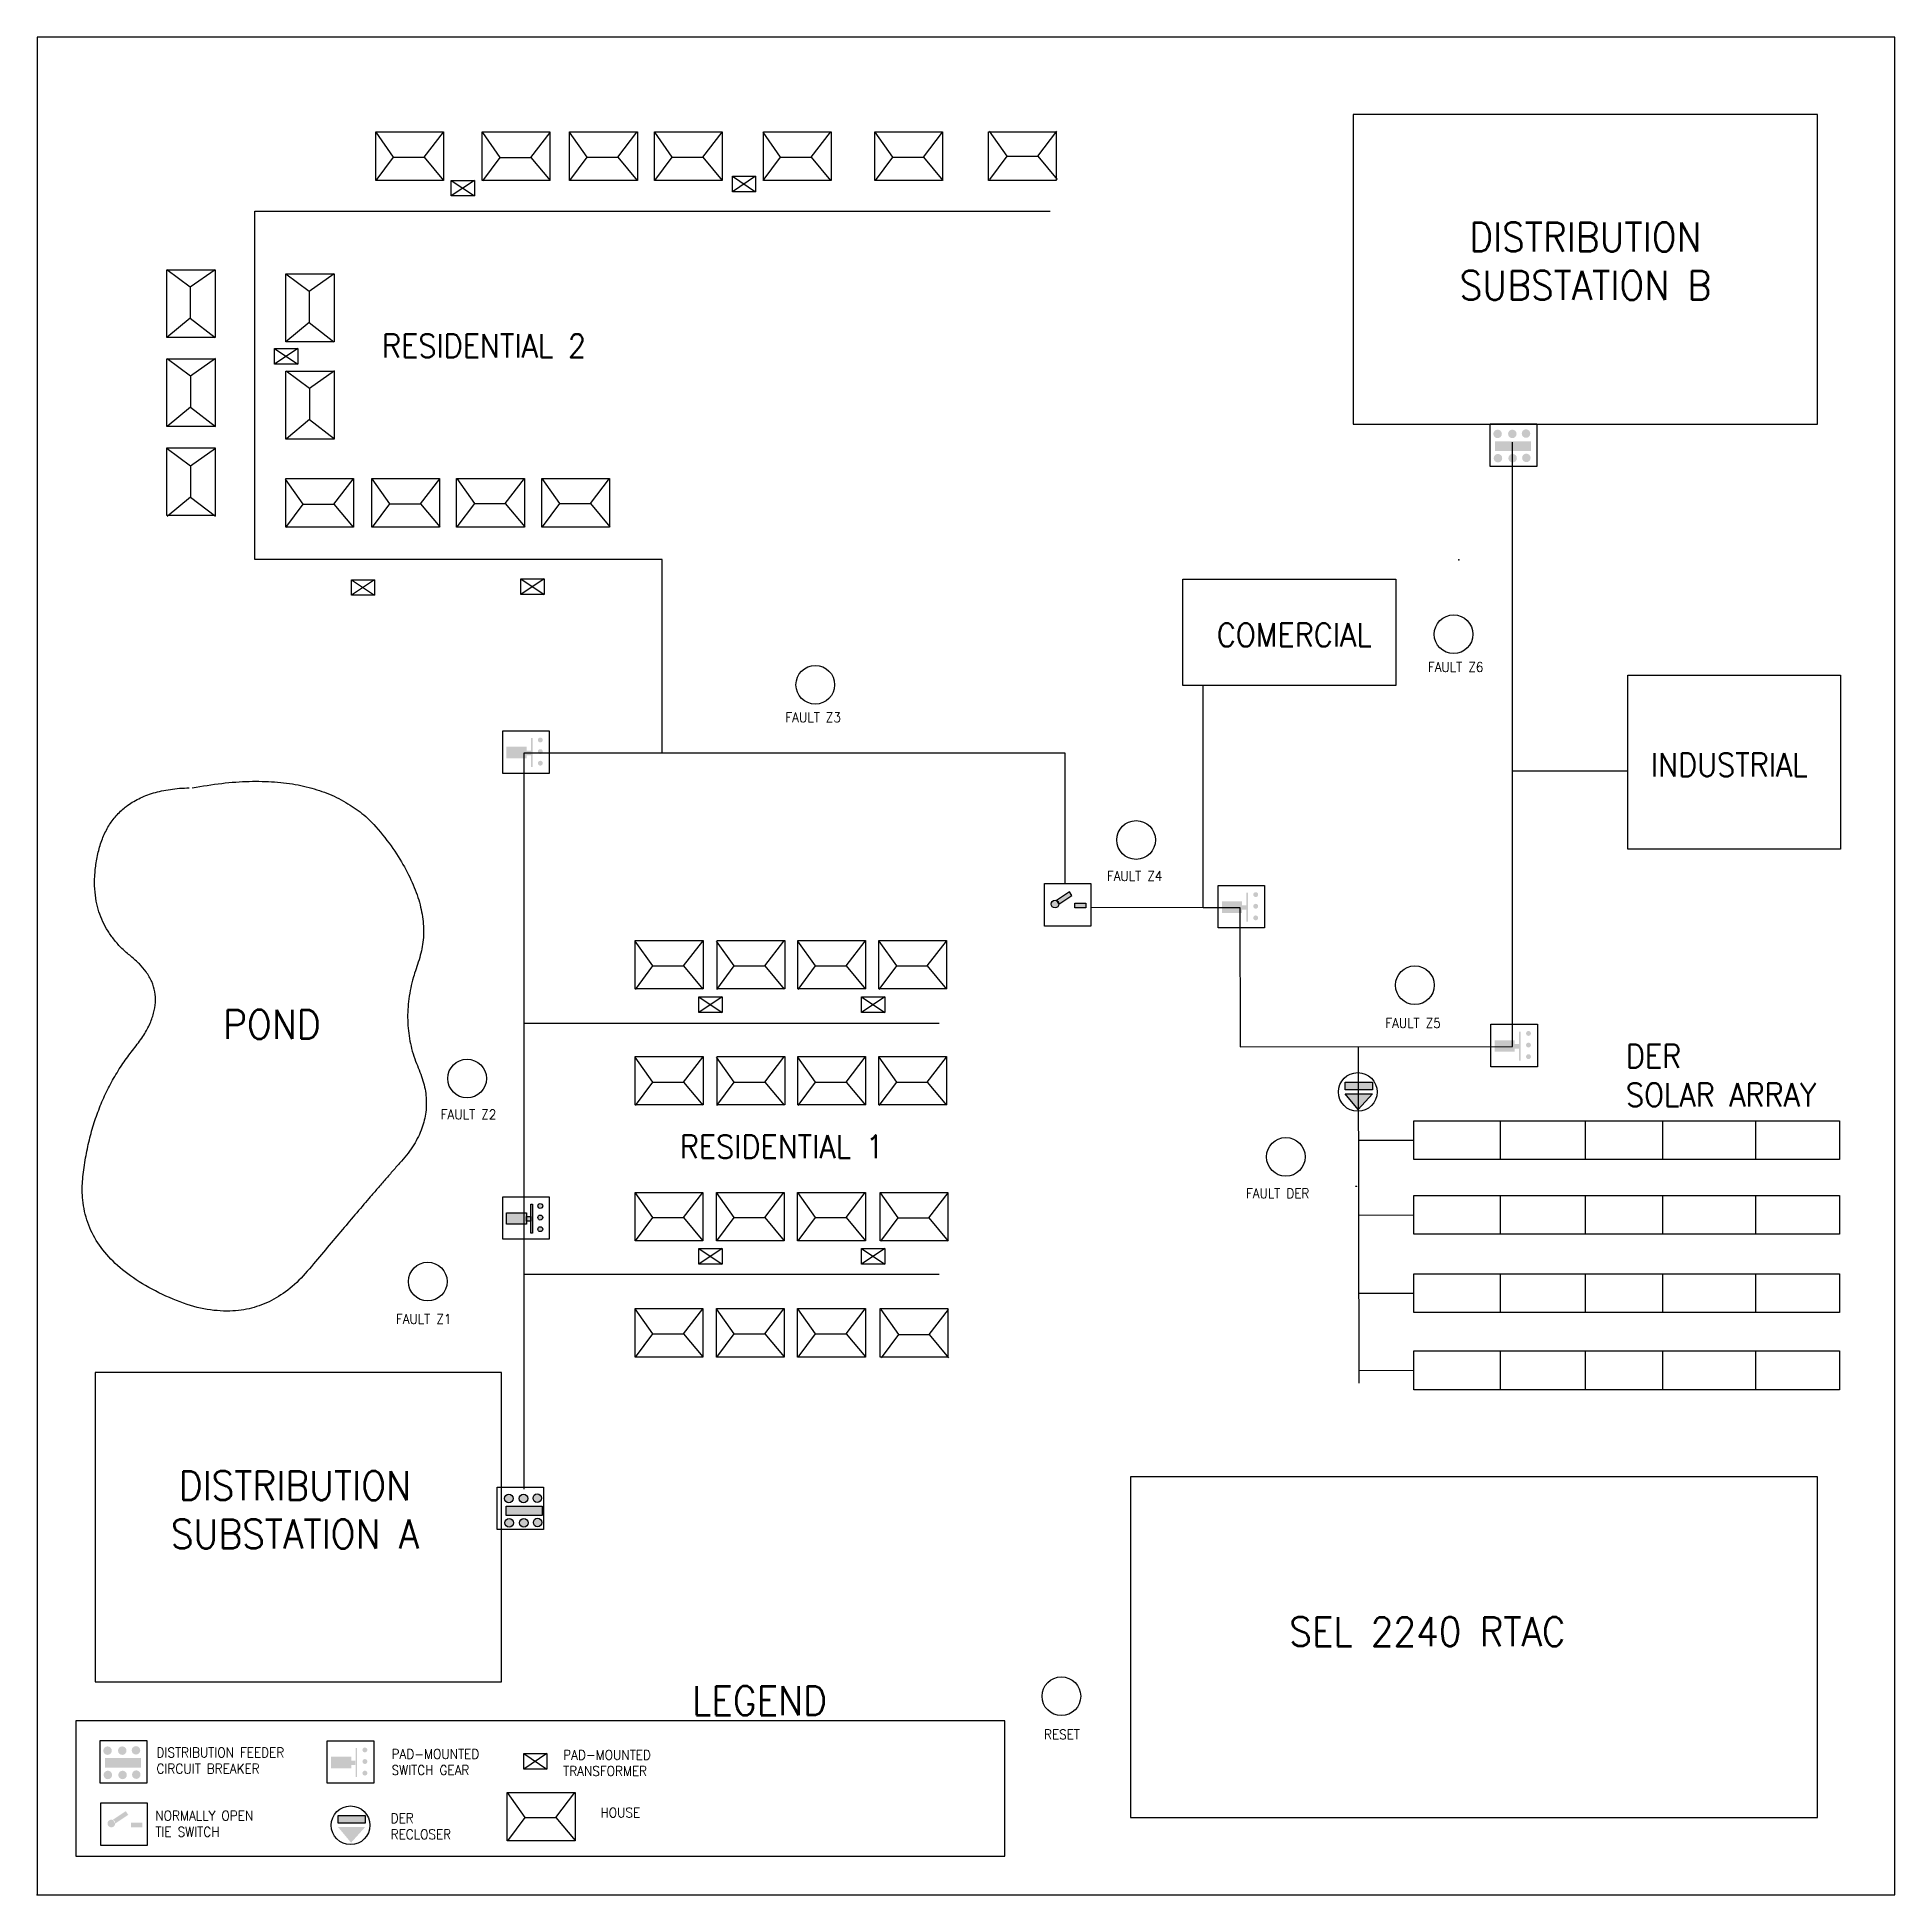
# Model space of a CAD drawing. Header units: inches. Extents: x 0 to 48, y 0 to 48.
import ezdxf

# ---------------------------------------------------------------- set-up
doc = ezdxf.new("R2010")
doc.units = ezdxf.units.IN
doc.header["$MEASUREMENT"] = 0
doc.layers.get('0').update_dxf_attribs({"linetype": 'CONTINUOUS'})
for name, color, linetype in [('Cardboard Layout REV0 v8_Sketch1', 7, 'CONTINUOUS'), ('Cardboard Layout REV0 v8_Sketch2', 7, 'CONTINUOUS'), ('Cardboard Layout REV0 v8_Sketch3', 7, 'CONTINUOUS'), ('Cardboard Layout REV0 v8_Sketch4', 7, 'CONTINUOUS'), ('Cardboard Layout REV0 v8_Sketch5', 7, 'CONTINUOUS')]:
    doc.layers.add(name, color=color, linetype=linetype)
doc.styles.get("Standard").update_dxf_attribs({"font": 'standard'})

msp = doc.modelspace()

# ---------------------------------------------------------------- hatches: boundary and pattern name
h = msp.add_hatch(color=256)
edge = h.paths.add_edge_path(flags=0)
edge.add_arc((37.736, 37.749), 0.11, 0, 360)
edge.add_arc((38.116, 37.749), 0.11, 0, 360)
edge.add_arc((38.47, 37.757), 0.11, 0, 360)
edge.add_arc((37.745, 37.121), 0.11, 0, 360)
edge.add_arc((38.124, 37.121), 0.11, 0, 360)
edge.add_arc((38.479, 37.129), 0.11, 0, 360)
for points in [[(37.669, 37.556), (38.596, 37.556), (38.596, 37.308), (37.669, 37.308)], [(12.122, 10.047), (13.049, 10.047), (13.049, 9.799), (12.122, 9.799)], [(1.752, 3.533), (2.679, 3.533), (2.679, 3.285), (1.752, 3.285)]]:
    msp.add_hatch(color=256).paths.add_polyline_path(points, flags=0)
at = {"linetype": 'CONTINUOUS', "lineweight": -3}
h = msp.add_hatch(color=7, dxfattribs=at)
edge = h.paths.add_edge_path(flags=0)
edge.add_arc((13.001, 29.54), 0.0631, 0, 360)
edge.add_arc((13.001, 29.84), 0.0631, 0, 360)
edge.add_arc((13.001, 29.24), 0.0631, 0, 360)
edge.add_line((12.127, 29.665), (12.648, 29.665))
edge.add_line((12.648, 29.665), (12.648, 29.367))
edge.add_line((12.648, 29.367), (12.127, 29.367))
edge.add_line((12.127, 29.367), (12.127, 29.665))
edge.add_line((12.648, 29.564), (12.756, 29.564))
edge.add_line((12.756, 29.564), (12.756, 29.447))
edge.add_line((12.756, 29.447), (12.648, 29.447))
edge.add_line((12.648, 29.447), (12.648, 29.564))
edge.add_line((12.76, 29.89), (12.801, 29.89))
edge.add_line((12.801, 29.89), (12.801, 29.14))
edge.add_line((12.801, 29.14), (12.76, 29.14))
edge.add_line((12.76, 29.14), (12.76, 29.89))
h = msp.add_hatch(color=256)
edge = h.paths.add_edge_path(flags=0)
edge.add_arc((26.3, 25.6), 0.1, 0, 360)
edge.add_line((26.737, 25.823), (26.674, 25.918))
edge.add_line((26.674, 25.918), (26.337, 25.695))
edge.add_line((26.337, 25.695), (26.4, 25.6))
edge.add_line((26.4, 25.6), (26.737, 25.823))
edge.add_line((26.81, 25.62), (27.1, 25.62))
edge.add_line((27.1, 25.62), (27.1, 25.5))
edge.add_line((27.1, 25.5), (26.81, 25.5))
edge.add_line((26.81, 25.5), (26.81, 25.62))
h = msp.add_hatch(color=7, dxfattribs=at)
edge = h.paths.add_edge_path(flags=0)
edge.add_arc((31.486, 25.544), 0.0631, 0, 360)
edge.add_arc((31.486, 25.844), 0.0631, 0, 360)
edge.add_arc((31.486, 25.244), 0.0631, 0, 360)
edge.add_line((30.612, 25.669), (31.133, 25.669))
edge.add_line((31.133, 25.669), (31.133, 25.372))
edge.add_line((31.133, 25.372), (30.612, 25.372))
edge.add_line((30.612, 25.372), (30.612, 25.669))
edge.add_line((31.133, 25.569), (31.242, 25.569))
edge.add_line((31.242, 25.569), (31.242, 25.452))
edge.add_line((31.242, 25.452), (31.133, 25.452))
edge.add_line((31.133, 25.452), (31.133, 25.569))
edge.add_line((31.245, 25.895), (31.286, 25.895))
edge.add_line((31.286, 25.895), (31.286, 25.144))
edge.add_line((31.286, 25.144), (31.245, 25.144))
edge.add_line((31.245, 25.144), (31.245, 25.895))
h = msp.add_hatch(color=7, dxfattribs=at)
edge = h.paths.add_edge_path(flags=0)
edge.add_arc((38.534, 21.957), 0.0631, 0, 360)
edge.add_arc((38.534, 22.257), 0.0631, 0, 360)
edge.add_arc((38.534, 21.657), 0.0631, 0, 360)
edge.add_line((37.659, 22.082), (38.18, 22.082))
edge.add_line((38.18, 22.082), (38.18, 21.784))
edge.add_line((38.18, 21.784), (37.659, 21.784))
edge.add_line((37.659, 21.784), (37.659, 22.082))
edge.add_line((38.18, 21.982), (38.289, 21.982))
edge.add_line((38.289, 21.982), (38.289, 21.865))
edge.add_line((38.289, 21.865), (38.18, 21.865))
edge.add_line((38.18, 21.865), (38.18, 21.982))
edge.add_line((38.292, 22.307), (38.334, 22.307))
edge.add_line((38.334, 22.307), (38.334, 21.557))
edge.add_line((38.334, 21.557), (38.292, 21.557))
edge.add_line((38.292, 21.557), (38.292, 22.307))
for points in [[(33.8, 21), (34.5, 21), (34.5, 20.8), (33.8, 20.8)], [(33.8, 20.7), (34.5, 20.7), (34.136, 20.295)], [(7.775, 2.052), (8.475, 2.052), (8.475, 1.852), (7.775, 1.852)], [(7.775, 1.752), (8.475, 1.752), (8.111, 1.347)]]:
    msp.add_hatch(color=7, dxfattribs=at).paths.add_polyline_path(points, flags=0)
h = msp.add_hatch(color=7, dxfattribs=at)
edge = h.paths.add_edge_path(flags=0)
edge.add_arc((13, 17.5), 0.0631, 0, 360)
edge.add_arc((13, 17.8), 0.0631, 0, 360)
edge.add_arc((13, 17.2), 0.0631, 0, 360)
edge.add_line((12.126, 17.625), (12.647, 17.625))
edge.add_line((12.647, 17.625), (12.647, 17.327))
edge.add_line((12.647, 17.327), (12.126, 17.327))
edge.add_line((12.126, 17.327), (12.126, 17.625))
edge.add_line((12.647, 17.525), (12.755, 17.525))
edge.add_line((12.755, 17.525), (12.755, 17.408))
edge.add_line((12.755, 17.408), (12.647, 17.408))
edge.add_line((12.647, 17.408), (12.647, 17.525))
edge.add_line((12.759, 17.85), (12.8, 17.85))
edge.add_line((12.8, 17.85), (12.8, 17.1))
edge.add_line((12.8, 17.1), (12.759, 17.1))
edge.add_line((12.759, 17.1), (12.759, 17.85))
h = msp.add_hatch(color=256)
edge = h.paths.add_edge_path(flags=0)
edge.add_arc((12.189, 10.24), 0.11, 0, 360)
edge.add_arc((12.568, 10.24), 0.11, 0, 360)
edge.add_arc((12.923, 10.248), 0.11, 0, 360)
edge.add_arc((12.197, 9.612), 0.11, 0, 360)
edge.add_arc((12.577, 9.612), 0.11, 0, 360)
edge.add_arc((12.931, 9.62), 0.11, 0, 360)
h = msp.add_hatch(color=256)
edge = h.paths.add_edge_path(flags=0)
edge.add_arc((1.819, 3.726), 0.11, 0, 360)
edge.add_arc((2.199, 3.726), 0.11, 0, 360)
edge.add_arc((2.553, 3.734), 0.11, 0, 360)
edge.add_arc((1.827, 3.098), 0.11, 0, 360)
edge.add_arc((2.207, 3.098), 0.11, 0, 360)
edge.add_arc((2.561, 3.106), 0.11, 0, 360)
h = msp.add_hatch(color=7, dxfattribs=at)
edge = h.paths.add_edge_path(flags=0)
edge.add_arc((8.468, 3.445), 0.0631, 0, 360)
edge.add_arc((8.468, 3.745), 0.0631, 0, 360)
edge.add_arc((8.468, 3.145), 0.0631, 0, 360)
edge.add_line((7.593, 3.569), (8.114, 3.569))
edge.add_line((8.114, 3.569), (8.114, 3.272))
edge.add_line((8.114, 3.272), (7.593, 3.272))
edge.add_line((7.593, 3.272), (7.593, 3.569))
edge.add_line((8.114, 3.469), (8.223, 3.469))
edge.add_line((8.223, 3.469), (8.223, 3.352))
edge.add_line((8.223, 3.352), (8.114, 3.352))
edge.add_line((8.114, 3.352), (8.114, 3.469))
edge.add_line((8.226, 3.795), (8.268, 3.795))
edge.add_line((8.268, 3.795), (8.268, 3.045))
edge.add_line((8.268, 3.045), (8.226, 3.045))
edge.add_line((8.226, 3.045), (8.226, 3.795))
h = msp.add_hatch(color=256)
edge = h.paths.add_edge_path(flags=0)
edge.add_arc((1.918, 1.844), 0.1, 0, 360)
edge.add_line((2.354, 2.067), (2.291, 2.162))
edge.add_line((2.291, 2.162), (1.955, 1.939))
edge.add_line((1.955, 1.939), (2.018, 1.844))
edge.add_line((2.018, 1.844), (2.354, 2.067))
edge.add_line((2.428, 1.864), (2.718, 1.864))
edge.add_line((2.718, 1.864), (2.718, 1.744))
edge.add_line((2.718, 1.744), (2.428, 1.744))
edge.add_line((2.428, 1.744), (2.428, 1.864))

# ---------------------------------------------------------------- linework, layer by layer
for p, q in [((8.747, 45.545), (9.2, 44.9)), ((10, 44.9), (10.497, 45.545)), ((11.505, 45.538), (11.958, 44.892)), ((12.758, 44.892), (13.255, 45.537)), ((13.747, 45.545), (14.2, 44.9)), ((15, 44.9), (15.497, 45.545)), ((15.947, 45.545), (16.4, 44.9)), ((17.2, 44.9), (17.697, 45.545)), ((18.747, 45.545), (19.2, 44.9)), ((20, 44.9), (20.497, 45.545)), ((21.647, 45.545), (22.1, 44.9)), ((22.9, 44.9), (23.397, 45.545)), ((24.601, 45.569), (25.054, 44.924)), ((25.854, 44.924), (26.351, 45.568)), ((9.2, 44.9), (8.751, 44.297)), ((9.2, 44.9), (10, 44.9)), ((10, 44.9), (10.5, 44.3)), ((11.958, 44.892), (11.51, 44.29)), ((11.958, 44.892), (12.758, 44.892)), ((12.758, 44.892), (13.258, 44.292)), ((14.2, 44.9), (13.751, 44.297)), ((14.2, 44.9), (15, 44.9)), ((15, 44.9), (15.5, 44.3)), ((16.4, 44.9), (15.951, 44.297)), ((16.4, 44.9), (17.2, 44.9)), ((17.2, 44.9), (17.7, 44.3)), ((19.2, 44.9), (18.751, 44.297)), ((19.2, 44.9), (20, 44.9)), ((20, 44.9), (20.5, 44.3)), ((22.1, 44.9), (21.651, 44.297)), ((22.1, 44.9), (22.9, 44.9)), ((22.9, 44.9), (23.4, 44.3)), ((25.054, 44.924), (24.605, 44.321)), ((25.054, 44.924), (25.854, 44.924)), ((25.854, 44.924), (26.354, 44.324)), ((3.954, 41.537), (3.351, 41.986)), ((4.6, 41.99), (3.954, 41.537)), ((7.026, 41.428), (6.423, 41.877)), ((7.671, 41.881), (7.026, 41.428)), ((3.954, 41.537), (3.954, 40.737)), ((7.026, 41.428), (7.026, 40.628)), ((3.954, 40.737), (3.354, 40.237)), ((3.954, 40.737), (4.599, 40.24)), ((7.026, 40.628), (6.426, 40.128)), ((7.026, 40.628), (7.67, 40.131)), ((3.963, 39.241), (3.36, 39.689)), ((4.608, 39.694), (3.963, 39.241)), ((7.039, 38.922), (6.437, 39.37)), ((7.685, 39.375), (7.039, 38.922)), ((3.963, 39.241), (3.963, 38.441)), ((7.039, 38.922), (7.039, 38.122)), ((3.963, 38.441), (3.363, 37.941)), ((3.963, 38.441), (4.608, 37.944)), ((7.039, 38.122), (6.439, 37.622)), ((7.039, 38.122), (7.684, 37.625)), ((3.963, 36.918), (3.36, 37.367)), ((4.608, 37.371), (3.963, 36.918)), ((3.963, 36.918), (3.963, 36.118)), ((6.411, 36.58), (6.864, 35.935)), ((7.664, 35.935), (8.162, 36.58)), ((8.651, 36.59), (9.104, 35.944)), ((9.904, 35.944), (10.401, 36.589)), ((10.844, 36.594), (11.297, 35.949)), ((12.097, 35.949), (12.594, 36.594)), ((13.041, 36.594), (13.494, 35.949)), ((14.294, 35.949), (14.792, 36.594)), ((3.963, 36.118), (3.363, 35.618)), ((3.963, 36.118), (4.608, 35.621)), ((6.864, 35.935), (6.416, 35.332)), ((6.864, 35.935), (7.664, 35.935)), ((7.664, 35.935), (8.164, 35.335)), ((9.104, 35.944), (8.655, 35.342)), ((9.104, 35.944), (9.904, 35.944)), ((9.904, 35.944), (10.404, 35.344)), ((11.297, 35.949), (10.848, 35.346)), ((11.297, 35.949), (12.097, 35.949)), ((12.097, 35.949), (12.597, 35.349)), ((13.494, 35.949), (13.046, 35.346)), ((13.494, 35.949), (14.294, 35.949)), ((14.294, 35.949), (14.794, 35.349)), ((15.447, 24.645), (15.9, 24)), ((16.7, 24), (17.197, 24.645)), ((17.547, 24.645), (18, 24)), ((18.8, 24), (19.297, 24.645)), ((19.647, 24.645), (20.1, 24)), ((20.9, 24), (21.397, 24.645)), ((21.747, 24.645), (22.2, 24)), ((23, 24), (23.497, 24.645)), ((15.9, 24), (15.451, 23.397)), ((15.9, 24), (16.7, 24)), ((16.7, 24), (17.2, 23.4)), ((18, 24), (17.551, 23.397)), ((18, 24), (18.8, 24)), ((18.8, 24), (19.3, 23.4)), ((20.1, 24), (19.651, 23.397)), ((20.1, 24), (20.9, 24)), ((20.9, 24), (21.4, 23.4)), ((22.2, 24), (21.751, 23.397)), ((22.2, 24), (23, 24)), ((23, 24), (23.5, 23.4)), ((15.447, 21.645), (15.9, 21)), ((16.7, 21), (17.197, 21.645)), ((17.547, 21.645), (18, 21)), ((18.8, 21), (19.297, 21.645)), ((19.647, 21.645), (20.1, 21)), ((20.9, 21), (21.397, 21.645)), ((21.747, 21.645), (22.2, 21)), ((23, 21), (23.497, 21.645)), ((15.9, 21), (15.451, 20.397)), ((15.9, 21), (16.7, 21)), ((16.7, 21), (17.2, 20.4)), ((18, 21), (17.551, 20.397)), ((18, 21), (18.8, 21)), ((18.8, 21), (19.3, 20.4)), ((20.1, 21), (19.651, 20.397)), ((20.1, 21), (20.9, 21)), ((20.9, 21), (21.4, 20.4)), ((22.2, 21), (21.751, 20.397)), ((22.2, 21), (23, 21)), ((23, 21), (23.5, 20.4)), ((37.8, 20), (37.8, 19)), ((40, 20), (40, 19)), ((42, 20), (42, 19)), ((44.4, 20), (44.4, 19)), ((15.447, 18.145), (15.9, 17.5)), ((16.7, 17.5), (17.197, 18.145)), ((17.547, 18.145), (18, 17.5)), ((18.8, 17.5), (19.297, 18.145)), ((19.647, 18.145), (20.1, 17.5)), ((20.9, 17.5), (21.397, 18.145)), ((21.785, 18.137), (22.238, 17.492)), ((23.038, 17.492), (23.535, 18.136)), ((37.799, 18.069), (37.799, 17.069)), ((39.999, 18.069), (39.999, 17.069)), ((41.999, 18.069), (41.999, 17.069)), ((44.399, 18.069), (44.399, 17.069)), ((15.9, 17.5), (15.451, 16.897)), ((15.9, 17.5), (16.7, 17.5)), ((16.7, 17.5), (17.2, 16.9)), ((18, 17.5), (17.551, 16.897)), ((18, 17.5), (18.8, 17.5)), ((18.8, 17.5), (19.3, 16.9)), ((20.1, 17.5), (19.651, 16.897)), ((20.1, 17.5), (20.9, 17.5)), ((20.9, 17.5), (21.4, 16.9)), ((22.238, 17.492), (21.789, 16.889)), ((22.238, 17.492), (23.038, 17.492)), ((23.038, 17.492), (23.538, 16.892)), ((37.799, 16.046), (37.799, 15.046)), ((39.999, 16.046), (39.999, 15.046)), ((41.999, 16.046), (41.999, 15.046)), ((44.399, 16.046), (44.399, 15.046)), ((15.447, 15.145), (15.9, 14.5)), ((16.7, 14.5), (17.197, 15.145)), ((17.547, 15.145), (18, 14.5)), ((18.8, 14.5), (19.297, 15.145)), ((19.647, 15.145), (20.1, 14.5)), ((20.9, 14.5), (21.397, 15.145)), ((21.799, 15.123), (22.252, 14.478)), ((23.052, 14.478), (23.549, 15.122)), ((15.9, 14.5), (15.451, 13.897)), ((15.9, 14.5), (16.7, 14.5)), ((16.7, 14.5), (17.2, 13.9)), ((18, 14.5), (17.551, 13.897)), ((18, 14.5), (18.8, 14.5)), ((18.8, 14.5), (19.3, 13.9)), ((20.1, 14.5), (19.651, 13.897)), ((20.1, 14.5), (20.9, 14.5)), ((20.9, 14.5), (21.4, 13.9)), ((22.252, 14.478), (21.804, 13.875)), ((22.252, 14.478), (23.052, 14.478)), ((23.052, 14.478), (23.552, 13.878)), ((37.8, 14.053), (37.8, 13.053)), ((40, 14.053), (40, 13.053)), ((42, 14.053), (42, 13.053)), ((44.4, 14.053), (44.4, 13.053)), ((12.147, 2.645), (12.6, 2)), ((12.148, 2.647), (13.898, 2.647)), ((12.148, 1.397), (12.148, 2.647)), ((13.4, 2), (13.897, 2.645)), ((13.898, 2.647), (13.898, 1.397)), ((12.6, 2), (12.151, 1.397)), ((12.6, 2), (13.4, 2)), ((13.4, 2), (13.9, 1.4)), ((13.898, 1.397), (12.148, 1.397))]:
    msp.add_line(p, q)
at = {"color": 7, "linetype": 'CONTINUOUS', "lineweight": -3}
for p, q in [((10.7, 44.3), (11.3, 43.9)), ((11.3, 44.3), (10.7, 43.9)), ((17.964, 44.405), (18.564, 44.005)), ((18.564, 44.405), (17.964, 44.005)), ((6.133, 39.952), (6.733, 39.552)), ((6.733, 39.952), (6.133, 39.552)), ((8.118, 33.978), (8.718, 33.578)), ((8.718, 33.978), (8.118, 33.578)), ((12.5, 34), (13.1, 33.6)), ((13.1, 34), (12.5, 33.6)), ((17.1, 23.2), (17.7, 22.8)), ((17.7, 23.2), (17.1, 22.8)), ((21.3, 23.2), (21.9, 22.8)), ((21.9, 23.2), (21.3, 22.8)), ((33.8, 20.7), (34.5, 20.7)), ((34.136, 20.295), (33.8, 20.7)), ((34.5, 20.7), (34.136, 20.295)), ((17.1, 16.7), (17.7, 16.3)), ((17.7, 16.7), (17.1, 16.3)), ((21.3, 16.7), (21.9, 16.3)), ((21.9, 16.7), (21.3, 16.3)), ((12.571, 3.65), (13.171, 3.25)), ((13.171, 3.65), (12.571, 3.25))]:
    msp.add_line(p, q, dxfattribs=at)
for points in [[(10.7, 44.3), (11.3, 44.3), (11.3, 43.9), (10.7, 43.9)], [(17.964, 44.405), (18.564, 44.405), (18.564, 44.005), (17.964, 44.005)], [(6.133, 39.952), (6.733, 39.952), (6.733, 39.552), (6.133, 39.552)], [(8.118, 33.978), (8.718, 33.978), (8.718, 33.578), (8.118, 33.578)], [(12.5, 34), (13.1, 34), (13.1, 33.6), (12.5, 33.6)], [(17.1, 23.2), (17.7, 23.2), (17.7, 22.8), (17.1, 22.8)], [(21.3, 23.2), (21.9, 23.2), (21.9, 22.8), (21.3, 22.8)], [(33.8, 21), (34.5, 21), (34.5, 20.8), (33.8, 20.8)], [(12.759, 17.85), (12.8, 17.85), (12.8, 17.1), (12.759, 17.1)], [(12.126, 17.625), (12.647, 17.625), (12.647, 17.327), (12.126, 17.327)], [(12.647, 17.525), (12.755, 17.525), (12.755, 17.408), (12.647, 17.408)], [(17.1, 16.7), (17.7, 16.7), (17.7, 16.3), (17.1, 16.3)], [(21.3, 16.7), (21.9, 16.7), (21.9, 16.3), (21.3, 16.3)], [(12.571, 3.65), (13.171, 3.65), (13.171, 3.25), (12.571, 3.25)], [(7.775, 2.052), (8.475, 2.052), (8.475, 1.852), (7.775, 1.852)]]:
    msp.add_lwpolyline(points, close=True, dxfattribs=at)
for points in [[(37.547, 38.009), (38.747, 38.009), (38.747, 36.909), (37.547, 36.909)], [(12.03, 30.078), (13.23, 30.078), (13.23, 28.978), (12.03, 28.978)], [(26.028, 26.13), (27.228, 26.13), (27.228, 25.03), (26.028, 25.03)], [(30.515, 26.083), (31.715, 26.083), (31.715, 24.983), (30.515, 24.983)], [(26.81, 25.62), (27.1, 25.62), (27.1, 25.5), (26.81, 25.5)], [(37.563, 22.495), (38.763, 22.495), (38.763, 21.395), (37.563, 21.395)], [(12.029, 18.038), (13.229, 18.038), (13.229, 16.938), (12.029, 16.938)], [(11.887, 10.538), (13.087, 10.538), (13.087, 9.438), (11.887, 9.438)], [(12.122, 10.047), (13.049, 10.047), (13.049, 9.799), (12.122, 9.799)], [(1.63, 3.986), (2.83, 3.986), (2.83, 2.886), (1.63, 2.886)], [(7.497, 3.983), (8.697, 3.983), (8.697, 2.883), (7.497, 2.883)], [(1.645, 2.374), (2.845, 2.374), (2.845, 1.274), (1.645, 1.274)]]:
    msp.add_lwpolyline(points, close=True)
msp.add_lwpolyline([(26.737, 25.823), (26.674, 25.918), (26.337, 25.695), (26.4, 25.6), (26.737, 25.823)])
for centre, radius in [((26.3, 25.6), 0.1), ((34.123, 20.745), 0.5), ((12.189, 10.24), 0.11), ((12.568, 10.24), 0.11), ((12.923, 10.248), 0.11), ((12.197, 9.612), 0.11), ((12.577, 9.612), 0.11), ((12.931, 9.62), 0.11), ((8.098, 1.797), 0.5)]:
    msp.add_circle(centre, radius)
for centre in [(13, 17.8), (13, 17.5), (13, 17.2)]:
    msp.add_circle(centre, 0.0631, dxfattribs=at)
msp.add_open_spline([(4.008, 28.604), (7.474, 29.254), (10.376, 25.538), (9.3, 22.615), (10.408, 20.088), (8.469, 17.891), (5.561, 14.415), (0.981, 16.578), (1.383, 20.484), (3.644, 23.277), (1.206, 25.218), (1.928, 28.555), (3.931, 28.604)], degree=2)
at = {"layer": 'Cardboard Layout REV0 v8_Sketch1'}
for p, q in [((48, 48), (0, 48)), ((0, 48), (0, 0)), ((48, 0), (48, 48)), ((46, 46), (34, 46)), ((34, 46), (34, 38)), ((46, 38), (46, 46)), ((8.75, 45.55), (10.5, 45.55)), ((8.75, 44.3), (8.75, 45.55)), ((10.5, 45.55), (10.5, 44.3)), ((11.5, 45.55), (13.25, 45.55)), ((11.5, 44.3), (11.5, 45.55)), ((13.25, 45.55), (13.25, 44.3)), ((13.759, 45.55), (15.509, 45.55)), ((13.759, 44.3), (13.759, 45.55)), ((15.509, 45.55), (15.509, 44.3)), ((15.95, 44.3), (15.95, 45.55)), ((15.95, 45.55), (17.7, 45.55)), ((17.7, 45.55), (17.7, 44.3)), ((18.766, 45.55), (20.516, 45.55)), ((18.766, 44.3), (18.766, 45.55)), ((20.516, 45.55), (20.516, 44.3)), ((21.647, 45.55), (23.397, 45.55)), ((21.647, 44.3), (21.647, 45.55)), ((23.397, 45.55), (23.397, 44.3)), ((24.58, 45.55), (26.33, 45.55)), ((24.58, 44.3), (24.58, 45.55)), ((26.33, 45.55), (26.33, 44.3)), ((10.5, 44.3), (8.75, 44.3)), ((13.25, 44.3), (11.5, 44.3)), ((15.509, 44.3), (13.759, 44.3)), ((17.7, 44.3), (15.95, 44.3)), ((20.516, 44.3), (18.766, 44.3)), ((23.397, 44.3), (21.647, 44.3)), ((26.33, 44.3), (24.58, 44.3)), ((3.351, 41.991), (4.601, 41.991)), ((3.351, 40.241), (3.351, 41.991)), ((4.601, 41.991), (4.601, 40.241)), ((6.422, 40.131), (6.422, 41.881)), ((6.422, 41.881), (7.672, 41.881)), ((7.672, 41.881), (7.672, 40.131)), ((4.601, 40.241), (3.351, 40.241)), ((7.672, 40.131), (6.422, 40.131)), ((3.351, 39.69), (4.601, 39.69)), ((3.351, 37.94), (3.351, 39.69)), ((4.601, 39.69), (4.601, 37.94)), ((6.422, 37.616), (6.422, 39.366)), ((6.422, 39.366), (7.672, 39.366)), ((7.672, 39.366), (7.672, 37.616)), ((4.601, 37.94), (3.351, 37.94)), ((34, 38), (46, 38)), ((7.672, 37.616), (6.422, 37.616)), ((3.351, 35.642), (3.351, 37.392)), ((3.351, 37.392), (4.601, 37.392)), ((4.601, 37.392), (4.601, 35.642)), ((6.422, 35.342), (6.422, 36.592)), ((6.422, 36.592), (8.172, 36.592)), ((8.172, 36.592), (8.172, 35.342)), ((8.649, 35.342), (8.649, 36.592)), ((8.649, 36.592), (10.399, 36.592)), ((10.399, 36.592), (10.399, 35.342)), ((10.839, 36.592), (12.589, 36.592)), ((10.839, 35.342), (10.839, 36.592)), ((12.589, 36.592), (12.589, 35.342)), ((13.038, 36.592), (14.788, 36.592)), ((13.038, 35.342), (13.038, 36.592)), ((14.788, 36.592), (14.788, 35.342)), ((4.601, 35.642), (3.351, 35.642)), ((8.172, 35.342), (6.422, 35.342)), ((10.399, 35.342), (8.649, 35.342)), ((12.589, 35.342), (10.839, 35.342)), ((14.788, 35.342), (13.038, 35.342)), ((29.605, 31.244), (29.605, 33.994)), ((29.605, 33.994), (35.105, 33.994)), ((35.105, 33.994), (35.105, 31.244)), ((35.105, 31.244), (29.605, 31.244)), ((41.098, 31.516), (46.598, 31.516)), ((41.098, 27.016), (41.098, 31.516)), ((46.598, 31.516), (46.598, 27.016)), ((46.598, 27.016), (41.098, 27.016)), ((15.456, 24.661), (17.206, 24.661)), ((15.456, 23.411), (15.456, 24.661)), ((17.206, 24.661), (17.206, 23.411)), ((17.567, 24.661), (19.317, 24.661)), ((17.567, 23.411), (17.567, 24.661)), ((19.317, 24.661), (19.317, 23.411)), ((19.657, 24.661), (21.407, 24.661)), ((19.657, 23.411), (19.657, 24.661)), ((21.407, 24.661), (21.407, 23.411)), ((21.748, 23.411), (21.748, 24.661)), ((21.748, 24.661), (23.498, 24.661)), ((23.498, 24.661), (23.498, 23.411)), ((17.206, 23.411), (15.456, 23.411)), ((19.317, 23.411), (17.567, 23.411)), ((21.407, 23.411), (19.657, 23.411)), ((23.498, 23.411), (21.748, 23.411)), ((15.456, 21.661), (17.206, 21.661)), ((15.456, 20.411), (15.456, 21.661)), ((17.206, 21.661), (17.206, 20.411)), ((17.567, 21.661), (19.317, 21.661)), ((17.567, 20.411), (17.567, 21.661)), ((19.317, 21.661), (19.317, 20.411)), ((19.657, 20.411), (19.657, 21.661)), ((19.657, 21.661), (21.407, 21.661)), ((21.407, 21.661), (21.407, 20.411)), ((21.748, 20.411), (21.748, 21.661)), ((21.748, 21.661), (23.498, 21.661)), ((23.498, 21.661), (23.498, 20.411)), ((17.206, 20.411), (15.456, 20.411)), ((19.317, 20.411), (17.567, 20.411)), ((21.407, 20.411), (19.657, 20.411)), ((23.498, 20.411), (21.748, 20.411)), ((35.572, 19), (35.572, 20)), ((35.572, 20), (46.572, 20)), ((46.572, 20), (46.572, 19)), ((46.572, 19), (35.572, 19)), ((15.448, 18.147), (17.198, 18.147)), ((15.448, 16.897), (15.448, 18.147)), ((17.198, 18.147), (17.198, 16.897)), ((17.554, 16.897), (17.554, 18.147)), ((17.554, 18.147), (19.304, 18.147)), ((19.304, 18.147), (19.304, 16.897)), ((19.65, 16.897), (19.65, 18.147)), ((19.65, 18.147), (21.4, 18.147)), ((21.4, 18.147), (21.4, 16.897)), ((21.781, 18.147), (23.531, 18.147)), ((21.781, 16.897), (21.781, 18.147)), ((23.531, 18.147), (23.531, 16.897)), ((35.572, 17.068), (35.572, 18.068)), ((35.572, 18.068), (46.572, 18.068)), ((46.572, 18.068), (46.572, 17.068)), ((17.198, 16.897), (15.448, 16.897)), ((19.304, 16.897), (17.554, 16.897)), ((21.4, 16.897), (19.65, 16.897)), ((23.531, 16.897), (21.781, 16.897)), ((46.572, 17.068), (35.572, 17.068)), ((35.572, 16.046), (46.572, 16.046)), ((35.572, 15.046), (35.572, 16.046)), ((46.572, 16.046), (46.572, 15.046)), ((15.448, 15.147), (17.198, 15.147)), ((15.448, 13.897), (15.448, 15.147)), ((17.198, 15.147), (17.198, 13.897)), ((17.554, 15.147), (19.304, 15.147)), ((17.554, 13.897), (17.554, 15.147)), ((19.304, 15.147), (19.304, 13.897)), ((19.65, 13.897), (19.65, 15.147)), ((19.65, 15.147), (21.4, 15.147)), ((21.4, 15.147), (21.4, 13.897)), ((21.781, 15.147), (23.531, 15.147)), ((21.781, 13.897), (21.781, 15.147)), ((23.531, 15.147), (23.531, 13.897)), ((46.572, 15.046), (35.572, 15.046)), ((35.572, 14.053), (46.572, 14.053)), ((35.572, 13.053), (35.572, 14.053)), ((46.572, 14.053), (46.572, 13.053)), ((1.5, 13.5), (1.5, 5.5)), ((12, 13.5), (1.5, 13.5)), ((12, 5.5), (12, 13.5)), ((17.198, 13.897), (15.448, 13.897)), ((19.304, 13.897), (17.554, 13.897)), ((21.4, 13.897), (19.65, 13.897)), ((23.531, 13.897), (21.781, 13.897)), ((46.572, 13.053), (35.572, 13.053)), ((46, 10.8), (28.25, 10.8)), ((28.25, 10.8), (28.25, 2)), ((46, 2), (46, 10.8)), ((1.5, 5.5), (12, 5.5)), ((1, 4.5), (1, 1)), ((25, 4.5), (1, 4.5)), ((25, 1), (25, 4.5)), ((28.25, 2), (46, 2)), ((1, 1), (25, 1)), ((0, 0), (48, 0))]:
    msp.add_line(p, q, dxfattribs=at)
msp.add_point((0, 0), dxfattribs=at)
at = {"layer": 'Cardboard Layout REV0 v8_Sketch2'}
for p in [(36.733, 34.493), (0, 0)]:
    msp.add_point(p, dxfattribs=at)
at = {"layer": 'Cardboard Layout REV0 v8_Sketch3'}
for p, q in [((5.622, 43.5), (26.177, 43.5)), ((5.622, 34.5), (5.622, 43.5)), ((38.123, 21.922), (38.123, 37.532)), ((16.147, 34.5), (5.622, 34.5)), ((16.147, 29.51), (16.147, 34.5)), ((35.105, 31.244), (29.605, 31.244)), ((30.125, 25.511), (30.125, 31.244)), ((41.098, 27.016), (41.098, 31.516)), ((12.586, 10.485), (12.586, 29.51)), ((12.586, 29.51), (26.552, 29.51)), ((26.552, 29.51), (26.554, 26.127)), ((38.123, 29.039), (41.098, 29.039)), ((27.231, 25.52), (30.125, 25.511)), ((30.125, 25.511), (31.076, 25.511)), ((31.076, 25.511), (31.082, 21.91)), ((12.586, 22.524), (23.304, 22.524)), ((31.082, 21.91), (38.123, 21.922)), ((34.132, 21.915), (34.146, 13.217)), ((35.572, 19), (35.572, 20)), ((34.136, 19.498), (35.572, 19.5)), ((35.572, 17.068), (35.572, 18.068)), ((34.139, 17.566), (35.572, 17.568)), ((12.586, 16.039), (23.304, 16.039)), ((35.572, 15.046), (35.572, 16.046)), ((34.142, 15.544), (35.572, 15.546)), ((35.572, 13.053), (35.572, 14.053)), ((34.146, 13.551), (35.572, 13.553))]:
    msp.add_line(p, q, dxfattribs=at)
msp.add_point((0, 0), dxfattribs=at)
at = {"layer": 'Cardboard Layout REV0 v8_Sketch4'}
msp.add_point((0, 0), dxfattribs=at)
at = {"layer": 'Cardboard Layout REV0 v8_Sketch5'}
for centre in [(36.598, 32.572), (20.106, 31.266), (28.396, 27.256), (35.598, 23.504), (11.109, 21.093), (32.264, 19.069), (10.092, 15.847), (26.464, 5.132)]:
    msp.add_circle(centre, 0.5, dxfattribs=at)
msp.add_point((0, 0), dxfattribs=at)

# ---------------------------------------------------------------- texts
for s, insert, char_height, width, attachment_point in [('DISTRIBUTION\\PSUBSTATION B', (40.003, 43.211), 0.75, 7.3125, 2), ('RESIDENTIAL 2', (8.911, 40.325), 0.6, 5.78333, 1), ('COMERCIAL', (30.479, 32.856), 0.6, 4.13333, 1), ('FAULT Z6', (35.933, 31.85), 0.25, 1.60417, 1), ('FAULT Z3', (19.333, 30.55), 0.25, 1.60417, 1), ('INDUSTRIAL', (41.696, 29.498), 0.6, 4.46667, 1), ('FAULT Z4', (27.639, 26.45), 0.25, 1.63194, 1), ('POND', (4.805, 22.864), 0.75, 2.41667, 1), ('FAULT Z5', (34.833, 22.65), 0.25, 1.60417, 1), ('DER\\PSOLAR ARRAY', (41.052, 21.972), 0.6, 5.78333, 1), ('FAULT Z2', (10.429, 20.289), 0.25, 1.60417, 1), ('RESIDENTIAL 1', (16.606, 19.631), 0.6, 5.65, 1), ('FAULT DER', (31.233, 18.25), 0.25, 1.82639, 1), ('RESET', (34.066, 18.312), 0.00984, 0.03828, 1), ('FAULT Z1', (9.269, 15.003), 0.25, 1.54861, 1), ('DISTRIBUTION\\PSUBSTATION A', (6.659, 10.951), 0.75, 7.39583, 2), ('SEL 2240 RTAC', (32.35, 7.179), 0.75, 7.79167, 1), ('LEGEND', (16.919, 5.392), 0.75, 3.5, 1), ('RESET', (26.016, 4.27), 0.25, 0.97222, 1), ('DISTRIBUTION FEEDER\\PCIRCUIT BREAKER', (3.084, 3.803), 0.25, 3.57639, 1), ('PAD-MOUNTED\\PSWITCH GEAR', (9.157, 3.764), 0.25, 2.36111, 1), ('PAD-MOUNTED\\PTRANSFORMER', (13.592, 3.741), 0.25, 2.36111, 1), ('NORMALLY OPEN\\PTIE SWITCH', (3.054, 2.17), 0.25, 2.77083, 1), ('DER\\PRECLOSER', (9.134, 2.106), 0.25, 1.58333, 1), ('HOUSE', (14.556, 2.25), 0.25, 1, 1)]:
    msp.add_mtext(s, dxfattribs=dict(insert=insert, char_height=char_height, width=width, attachment_point=attachment_point))

doc.saveas('drawing.dxf')
